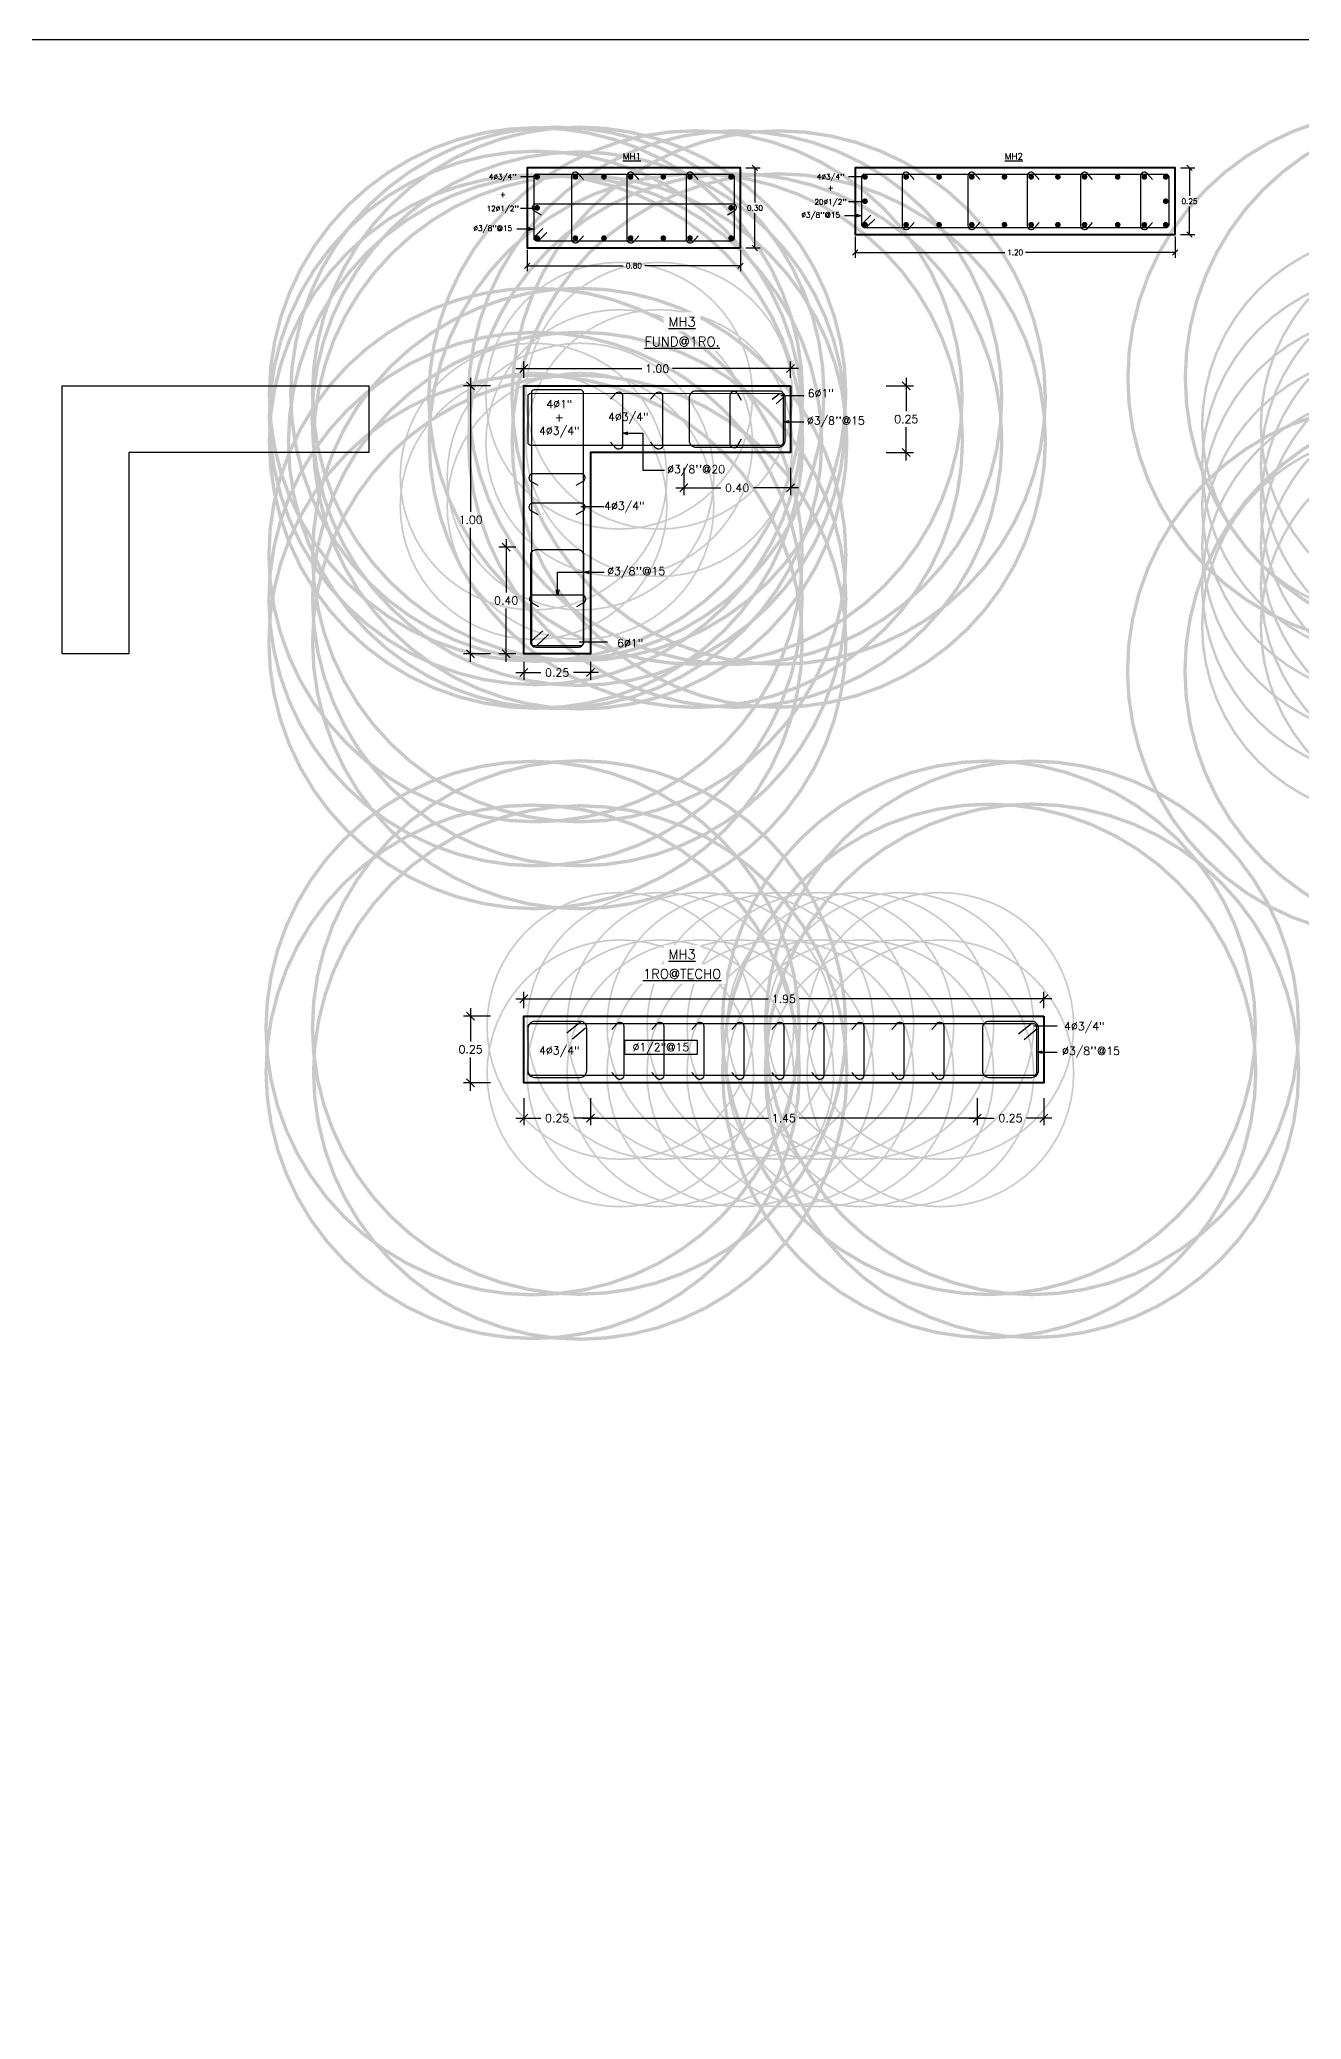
# Model space of a CAD drawing. Header units: metres. Extents: x -25 to 234, y -27 to 52.
# Drawn here: x -1.72 to 3.01, y -17.64 to -10.22 of the extents above; entities that cross this region are included whole.
import ezdxf

# ---------------------------------------------------------------- set-up
doc = ezdxf.new("R2010")
doc.units = ezdxf.units.M
doc.header["$LTSCALE"] = 0.1
doc.header["$MEASUREMENT"] = 0
doc.header["$PDMODE"] = 66
doc.linetypes.add('CONTINUA', pattern=[0])
for name, color, linetype in [('001-DIMTEXTO', 4, 'Continuous'), ('ACERO', 5, 'Continuous'), ('DIMTEXTO', 4, 'Continuous'), ('DIMZAPATA', 4, 'Continuous'), ('MUROS', 7, 'Continuous')]:
    doc.layers.add(name, color=color, linetype=linetype)
doc.layers.add('COLUMNAS', color=7, linetype='Continuous', lineweight=40)
doc.styles.add('SMPLEX', font='simplex.shx')
doc.dimstyles.new('D-10', dxfattribs={"dimscale": 0.1, "dimtxt": 0.2, "dimasz": 0.2, "dimexe": 0.2, "dimexo": 0.2, "dimgap": 0.1, "dimtad": 0, "dimtih": 1, "dimtoh": 1, "dimzin": 0, "dimdsep": 46, "dimtxsty": 'SMPLEX', "dimblk1": 'OBLIQUE', "dimblk2": 'OBLIQUE', "dimsah": 1, "dimcen": 0.2, "dimclrd": 4, "dimclre": 4, "dimclrt": 4, "dimadec": 0, "dimazin": 0, "dimtfac": 1, "dimtmove": 0, "dimatfit": 3, "dimldrblk": 'OPEN30', "dimfxl": 0.5, "dimfxlon": 1, "dimtolj": 1, "dimtzin": 0, "dimarcsym": 0})
doc.dimstyles.new('D-15', dxfattribs={"dimscale": 0.15, "dimtxt": 0.2, "dimasz": 0.2, "dimexe": 0.18, "dimexo": 0.2, "dimgap": 0.1, "dimtad": 0, "dimtih": 1, "dimtoh": 1, "dimzin": 0, "dimdsep": 46, "dimtxsty": 'SMPLEX', "dimblk": 'OBLIQUE', "dimcen": 0.09, "dimdle": 0.2, "dimclrd": 4, "dimclre": 4, "dimclrt": 4, "dimadec": 0, "dimazin": 0, "dimtfac": 1, "dimtofl": 0, "dimtmove": 0, "dimatfit": 3, "dimldrblk": 'OPEN30', "dimfxl": 0.5, "dimfxlon": 1, "dimtolj": 1, "dimtzin": 0, "dimarcsym": 0})
doc.dimstyles.new('DIM-10', dxfattribs={"dimscale": 0.1, "dimtxt": 0.2, "dimasz": 0.2, "dimexe": 0.2, "dimexo": 0.2, "dimgap": 0.1, "dimtad": 0, "dimtih": 1, "dimtoh": 1, "dimzin": 0, "dimdsep": 46, "dimtxsty": 'SMPLEX', "dimblk": 'OBLIQUE', "dimcen": 0.2, "dimclrd": 4, "dimclre": 4, "dimclrt": 4, "dimadec": 0, "dimazin": 0, "dimtfac": 1, "dimtmove": 0, "dimatfit": 3, "dimldrblk": 'OPEN30', "dimfxl": 0.6, "dimfxlon": 1, "dimtolj": 1, "dimtzin": 0, "dimarcsym": 0})

# ---------------------------------------------------------------- blocks, each defined once
blk = doc.blocks.new('_Oblique')
at = {"color": 0, "linetype": 'ByBlock', "lineweight": -2}
blk.add_line((-0.5, -0.5), (0.5, 0.5), dxfattribs=at)
blk = doc.blocks.new('*D574')
at = {"layer": 'Defpoints', "color": 0, "transparency": 16777216}
for p in [(0.1079, -10.7012), (0.9079, -10.7012), (0.1079, -11.0676)]:
    blk.add_point(p, dxfattribs=at)
at = {"layer": 'MUROS', "color": 4, "lineweight": -2, "transparency": 16777216}
for p, q in [((0.1079, -11.0076), (0.1079, -11.0876)), ((0.9079, -11.0076), (0.9079, -11.0876)), ((0.1079, -11.0676), (0.4675, -11.0676)), ((0.9079, -11.0676), (0.5484, -11.0676))]:
    blk.add_line(p, q, dxfattribs=at)
at = {"layer": 'MUROS', "color": 4, "lineweight": -2, "transparency": 16777216, "xscale": 0.02, "yscale": 0.02, "zscale": 0.02, "rotation": 180}
blk.add_blockref('_Oblique', (0.1079, -11.0676), dxfattribs=at)
at = {"layer": 'MUROS', "color": 4, "lineweight": -2, "transparency": 16777216, "xscale": 0.02, "yscale": 0.02, "zscale": 0.02}
blk.add_blockref('_Oblique', (0.9079, -11.0676), dxfattribs=at)
at = {"layer": 'MUROS', "color": 4, "lineweight": -3, "transparency": 16777216, "insert": (0.5079, -11.0676), "char_height": 0.02, "attachment_point": 5, "style": 'SMPLEX'}
blk.add_mtext('\\A1;0.80', dxfattribs=at)
blk = doc.blocks.new('_Open30')
at = {"layer": 'DIMTEXTO', "color": 0, "lineweight": -2}
for p, q in [((-1, 0.27), (0, 0)), ((0, 0), (-1, -0.27)), ((0, 0), (-1, 0))]:
    blk.add_line(p, q, dxfattribs=at)
blk = doc.blocks.new('*D573')
at = {"layer": 'Defpoints', "color": 0, "transparency": 16777216}
for p in [(0.9079, -10.7012), (0.9618, -10.7012), (0.9079, -11.0012)]:
    blk.add_point(p, dxfattribs=at)
at = {"layer": 'DIMTEXTO', "color": 4, "lineweight": -2, "transparency": 16777216}
for p, q in [((0.9279, -10.7012), (0.9818, -10.7012)), ((0.9618, -10.7012), (0.9618, -10.8312)), ((0.9618, -11.0012), (0.9618, -10.8712)), ((0.9279, -11.0012), (0.9818, -11.0012))]:
    blk.add_line(p, q, dxfattribs=at)
at = {"layer": 'DIMTEXTO', "color": 4, "lineweight": -2, "transparency": 16777216, "xscale": 0.02, "yscale": 0.02, "zscale": 0.02}
for p, rotation in [((0.9618, -10.7012), 90), ((0.9618, -11.0012), 270)]:
    blk.add_blockref('_Oblique', p, dxfattribs=dict(at, rotation=rotation))
at = {"layer": 'DIMTEXTO', "color": 4, "transparency": 16777216, "insert": (0.9618, -10.8512), "char_height": 0.02, "attachment_point": 5, "style": 'SMPLEX'}
blk.add_mtext('\\A1;0.30', dxfattribs=at)
blk = doc.blocks.new('*D576')
at = {"layer": 'Defpoints', "color": 0, "transparency": 16777216}
for p in [(1.3377, -10.7012), (2.5377, -10.7012), (1.3377, -11.0176)]:
    blk.add_point(p, dxfattribs=at)
at = {"layer": 'MUROS', "color": 4, "lineweight": -2, "transparency": 16777216}
for p, q in [((1.3377, -10.9576), (1.3377, -11.0376)), ((2.5377, -10.9576), (2.5377, -11.0376)), ((1.3377, -11.0176), (1.8991, -11.0176)), ((2.5377, -11.0176), (1.9762, -11.0176))]:
    blk.add_line(p, q, dxfattribs=at)
at = {"layer": 'MUROS', "color": 4, "lineweight": -2, "transparency": 16777216, "xscale": 0.02, "yscale": 0.02, "zscale": 0.02, "rotation": 180}
blk.add_blockref('_Oblique', (1.3377, -11.0176), dxfattribs=at)
at = {"layer": 'MUROS', "color": 4, "lineweight": -2, "transparency": 16777216, "xscale": 0.02, "yscale": 0.02, "zscale": 0.02}
blk.add_blockref('_Oblique', (2.5377, -11.0176), dxfattribs=at)
at = {"layer": 'MUROS', "color": 4, "lineweight": -3, "transparency": 16777216, "insert": (1.9377, -11.0176), "char_height": 0.02, "attachment_point": 5, "style": 'SMPLEX'}
blk.add_mtext('\\A1;1.20', dxfattribs=at)
blk = doc.blocks.new('*D575')
at = {"layer": 'Defpoints', "color": 0, "transparency": 16777216}
for p in [(2.5377, -10.7012), (2.5915, -10.7012), (2.5377, -10.9512)]:
    blk.add_point(p, dxfattribs=at)
at = {"layer": 'DIMTEXTO', "color": 4, "lineweight": -2, "transparency": 16777216}
for p, q in [((2.5577, -10.7012), (2.6115, -10.7012)), ((2.5915, -10.7012), (2.5915, -10.8062)), ((2.5915, -10.9512), (2.5915, -10.8462)), ((2.5577, -10.9512), (2.6115, -10.9512))]:
    blk.add_line(p, q, dxfattribs=at)
at = {"layer": 'DIMTEXTO', "color": 4, "lineweight": -2, "transparency": 16777216, "xscale": 0.02, "yscale": 0.02, "zscale": 0.02}
for p, rotation in [((2.5915, -10.7012), 90), ((2.5915, -10.9512), 270)]:
    blk.add_blockref('_Oblique', p, dxfattribs=dict(at, rotation=rotation))
at = {"layer": 'DIMTEXTO', "color": 4, "transparency": 16777216, "insert": (2.5915, -10.8262), "char_height": 0.02, "attachment_point": 5, "style": 'SMPLEX'}
blk.add_mtext('\\A1;0.25', dxfattribs=at)
blk = doc.blocks.new('*U577')
at = {"layer": 'ACERO', "const_width": 1}
blk.add_lwpolyline([(0, -0.003175, 1), (0, 0.003175, 1)], format="xyb", close=True, dxfattribs=at)
blk = doc.blocks.new('*U578')
at = {"layer": '001-DIMTEXTO', "color": 0, "linetype": 'ByBlock', "lineweight": -2, "transparency": 16777216}
for p in [(0, 0), (0.15, 0), (0, -0.1777), (0.15, -0.1777)]:
    blk.add_blockref('*U577', p, dxfattribs=at)
blk = doc.blocks.new('*U579')
at = {"layer": 'ACERO', "linetype": 'CONTINUA'}
blk.add_lwpolyline([(0.0225, 0.0806), (0.0029, 0.1032, 0.663284), (-0.0225, 0.0925), (-0.0225, -0.0925, 0.663284), (0.0029, -0.1032), (0.0225, -0.0806)], format="xyb", dxfattribs=at)
blk = doc.blocks.new('*U580')
at = {"layer": '001-DIMTEXTO', "color": 0, "linetype": 'ByBlock', "lineweight": -2, "transparency": 16777216}
for p in [(0, 0), (0.15, 0)]:
    blk.add_blockref('*U579', p, dxfattribs=at)
blk = doc.blocks.new('*D583')
at = {"layer": 'Defpoints', "color": 0, "transparency": 16777216}
for p in [(1.0951, -11.5178), (1.0951, -11.7678), (1.5293, -11.7678)]:
    blk.add_point(p, dxfattribs=at)
at = {"layer": 'DIMTEXTO', "color": 4, "lineweight": -2, "transparency": 16777216}
for p, q in [((1.5293, -11.4878), (1.5293, -11.6128)), ((1.4543, -11.5178), (1.5563, -11.5178)), ((1.5293, -11.7978), (1.5293, -11.6728)), ((1.4543, -11.7678), (1.5563, -11.7678))]:
    blk.add_line(p, q, dxfattribs=at)
at = {"layer": 'DIMTEXTO', "color": 4, "lineweight": -2, "transparency": 16777216, "xscale": 0.03, "yscale": 0.03, "zscale": 0.03}
for p, rotation in [((1.5293, -11.5178), 90), ((1.5293, -11.7678), 270)]:
    blk.add_blockref('_Oblique', p, dxfattribs=dict(at, rotation=rotation))
at = {"layer": 'DIMTEXTO', "color": 4, "transparency": 16777216, "insert": (1.5293, -11.6428), "char_height": 0.03, "attachment_point": 5, "style": 'SMPLEX'}
blk.add_mtext('\\A1;0.25', dxfattribs=at)
blk = doc.blocks.new('*D584')
at = {"layer": 'Defpoints', "color": 0, "transparency": 16777216}
for p in [(0.0951, -11.5178), (-0.1045, -12.5223), (0.0951, -12.5223)]:
    blk.add_point(p, dxfattribs=at)
at = {"layer": 'DIMTEXTO', "color": 4, "lineweight": -2, "transparency": 16777216}
for p, q in [((-0.1045, -11.4878), (-0.1045, -11.99)), ((-0.0295, -11.5178), (-0.1315, -11.5178)), ((-0.1045, -12.5523), (-0.1045, -12.05)), ((-0.0295, -12.5223), (-0.1315, -12.5223))]:
    blk.add_line(p, q, dxfattribs=at)
at = {"layer": 'DIMTEXTO', "color": 4, "lineweight": -2, "transparency": 16777216, "xscale": 0.03, "yscale": 0.03, "zscale": 0.03}
for p, rotation in [((-0.1045, -11.5178), 90), ((-0.1045, -12.5223), 270)]:
    blk.add_blockref('_Oblique', p, dxfattribs=dict(at, rotation=rotation))
at = {"layer": 'DIMTEXTO', "color": 4, "transparency": 16777216, "insert": (-0.1045, -12.02), "char_height": 0.03, "attachment_point": 5, "style": 'SMPLEX'}
blk.add_mtext('\\A1;1.00', dxfattribs=at)
blk = doc.blocks.new('*D581')
at = {"layer": 'Defpoints', "color": 0, "transparency": 16777216}
for p in [(1.0951, -11.4535), (0.0951, -11.5178), (1.0951, -11.5178)]:
    blk.add_point(p, dxfattribs=at)
at = {"layer": 'DIMTEXTO', "color": 4, "lineweight": -2, "transparency": 16777216}
for p, q in [((0.0951, -11.4878), (0.0951, -11.4265)), ((1.0951, -11.4878), (1.0951, -11.4265)), ((0.0651, -11.4535), (0.5373, -11.4535)), ((1.1251, -11.4535), (0.653, -11.4535))]:
    blk.add_line(p, q, dxfattribs=at)
at = {"layer": 'DIMTEXTO', "color": 4, "lineweight": -2, "transparency": 16777216, "xscale": 0.03, "yscale": 0.03, "zscale": 0.03, "rotation": 180}
blk.add_blockref('_Oblique', (0.0951, -11.4535), dxfattribs=at)
at = {"layer": 'DIMTEXTO', "color": 4, "lineweight": -2, "transparency": 16777216, "xscale": 0.03, "yscale": 0.03, "zscale": 0.03}
blk.add_blockref('_Oblique', (1.0951, -11.4535), dxfattribs=at)
at = {"layer": 'DIMTEXTO', "color": 4, "transparency": 16777216, "insert": (0.5951, -11.4535), "char_height": 0.03, "attachment_point": 5, "style": 'SMPLEX'}
blk.add_mtext('\\A1;1.00', dxfattribs=at)
blk = doc.blocks.new('*D582')
at = {"layer": 'Defpoints', "color": 0, "transparency": 16777216}
for p in [(0.0951, -12.5223), (0.3451, -12.5223), (0.0951, -12.5929)]:
    blk.add_point(p, dxfattribs=at)
at = {"layer": 'DIMTEXTO', "color": 4, "lineweight": -2, "transparency": 16777216}
for p, q in [((0.0651, -12.5929), (0.1594, -12.5929)), ((0.0951, -12.5523), (0.0951, -12.6199)), ((0.3751, -12.5929), (0.2808, -12.5929)), ((0.3451, -12.5523), (0.3451, -12.6199))]:
    blk.add_line(p, q, dxfattribs=at)
at = {"layer": 'DIMTEXTO', "color": 4, "lineweight": -2, "transparency": 16777216, "xscale": 0.03, "yscale": 0.03, "zscale": 0.03, "rotation": 180}
blk.add_blockref('_Oblique', (0.0951, -12.5929), dxfattribs=at)
at = {"layer": 'DIMTEXTO', "color": 4, "lineweight": -2, "transparency": 16777216, "xscale": 0.03, "yscale": 0.03, "zscale": 0.03}
blk.add_blockref('_Oblique', (0.3451, -12.5929), dxfattribs=at)
at = {"layer": 'DIMTEXTO', "color": 4, "transparency": 16777216, "insert": (0.2201, -12.5929), "char_height": 0.03, "attachment_point": 5, "style": 'SMPLEX'}
blk.add_mtext('\\A1;0.25', dxfattribs=at)
blk = doc.blocks.new('*U585')
at = {"layer": 'ACERO', "linetype": 'CONTINUA'}
blk.add_lwpolyline([(0.072, -0.0216), (0.098, -0.0064, 0.765011), (0.0904, 0.0216), (-0.0904, 0.0216, 0.765011), (-0.098, -0.0064), (-0.072, -0.0216)], format="xyb", dxfattribs=at)
blk = doc.blocks.new('*U586')
at = {"layer": '001-DIMTEXTO', "color": 0, "linetype": 'ByBlock', "lineweight": -2, "transparency": 16777216}
for p in [(0, 0.11), (0, 0)]:
    blk.add_blockref('*U585', p, dxfattribs=at)
blk = doc.blocks.new('*U587')
at = {"layer": 'ACERO', "const_width": 1}
for points in [[(-0.088, -0.0032, -1), (-0.088, 0.0032, -1)], [(0.088, -0.0032, -1), (0.088, 0.0032, -1)]]:
    blk.add_lwpolyline(points, format="xyb", close=True, dxfattribs=at)
blk = doc.blocks.new('*U588')
at = {"layer": '001-DIMTEXTO', "color": 0, "linetype": 'ByBlock', "lineweight": -2, "transparency": 16777216}
for p in [(0, 0.11), (0, 0)]:
    blk.add_blockref('*U587', p, dxfattribs=at)
blk = doc.blocks.new('*D589')
at = {"layer": 'Defpoints', "color": 0, "transparency": 16777216}
for p in [(0.0288, -12.1223), (0.0951, -12.1223), (0.0951, -12.5223)]:
    blk.add_point(p, dxfattribs=at)
at = {"layer": 'DIMTEXTO', "color": 4, "lineweight": -2, "transparency": 16777216}
for p, q in [((0.0288, -12.0923), (0.0288, -12.2923)), ((0.0651, -12.1223), (0.0018, -12.1223)), ((0.0288, -12.5523), (0.0288, -12.3523)), ((0.0651, -12.5223), (0.0018, -12.5223))]:
    blk.add_line(p, q, dxfattribs=at)
at = {"layer": 'DIMTEXTO', "color": 4, "lineweight": -2, "transparency": 16777216, "xscale": 0.03, "yscale": 0.03, "zscale": 0.03}
for p, rotation in [((0.0288, -12.1223), 90), ((0.0288, -12.5223), 270)]:
    blk.add_blockref('_Oblique', p, dxfattribs=dict(at, rotation=rotation))
at = {"layer": 'DIMTEXTO', "color": 4, "transparency": 16777216, "insert": (0.0288, -12.3223), "char_height": 0.03, "attachment_point": 5, "style": 'SMPLEX'}
blk.add_mtext('\\A1;0.40', dxfattribs=at)
blk = doc.blocks.new('*D590')
at = {"layer": 'Defpoints', "color": 0, "transparency": 16777216}
for p in [(0.6951, -11.7678), (1.0951, -11.7678), (0.6951, -11.9004)]:
    blk.add_point(p, dxfattribs=at)
at = {"layer": 'DIMTEXTO', "color": 4, "lineweight": -2, "transparency": 16777216}
for p, q in [((0.6951, -11.8254), (0.6951, -11.9274)), ((1.0951, -11.8254), (1.0951, -11.9274)), ((0.6651, -11.9004), (0.8344, -11.9004)), ((1.1251, -11.9004), (0.9558, -11.9004))]:
    blk.add_line(p, q, dxfattribs=at)
at = {"layer": 'DIMTEXTO', "color": 4, "lineweight": -2, "transparency": 16777216, "xscale": 0.03, "yscale": 0.03, "zscale": 0.03, "rotation": 180}
blk.add_blockref('_Oblique', (0.6951, -11.9004), dxfattribs=at)
at = {"layer": 'DIMTEXTO', "color": 4, "lineweight": -2, "transparency": 16777216, "xscale": 0.03, "yscale": 0.03, "zscale": 0.03}
blk.add_blockref('_Oblique', (1.0951, -11.9004), dxfattribs=at)
at = {"layer": 'DIMTEXTO', "color": 4, "transparency": 16777216, "insert": (0.8951, -11.9004), "char_height": 0.03, "attachment_point": 5, "style": 'SMPLEX'}
blk.add_mtext('\\A1;0.40', dxfattribs=at)
blk = doc.blocks.new('*U593')
at = {"layer": 'ACERO', "const_width": 1.44}
for points in [[(-0.1095, 0.0033, 1), (-0.1095, 0.0125, 1)], [(0.1107, 0.0033, 1), (0.1107, 0.0125, 1)]]:
    blk.add_lwpolyline(points, format="xyb", close=True, dxfattribs=at)
at = {"layer": 'ACERO', "linetype": 'CONTINUA'}
blk.add_lwpolyline([(-0.097, -0.0216), (-0.123, -0.0064, -0.765011), (-0.1154, 0.0216), (0.1154, 0.0216, -0.765011), (0.123, -0.0064), (0.097, -0.0216)], format="xyb", dxfattribs=at)
blk = doc.blocks.new('*U594')
at = {"layer": '001-DIMTEXTO', "color": 0, "linetype": 'ByBlock', "lineweight": -2, "transparency": 16777216}
for p in [(0, 0.75), (0, 0.6), (0, 0.45), (0, 0.3), (0, 0.15), (0, 0)]:
    blk.add_blockref('*U593', p, dxfattribs=at)
blk = doc.blocks.new('*U604')
at = {"layer": 'ACERO', "const_width": 1}
blk.add_lwpolyline([(0, -0.003175, 1), (0, 0.003175, 1)], format="xyb", close=True, dxfattribs=at)
blk = doc.blocks.new('*U605')
at = {"layer": '001-DIMTEXTO', "color": 0, "linetype": 'ByBlock', "lineweight": -2, "transparency": 16777216}
for p in [(0, 0), (0.15, 0), (0.3, 0), (0.45, 0), (0.6, 0), (0.75, 0), (0.9, 0), (1.05, 0), (1.2, 0), (0, -0.1777), (0.15, -0.1777), (0.3, -0.1777), (0.45, -0.1777), (0.6, -0.1777), (0.75, -0.1777), (0.9, -0.1777), (1.05, -0.1777), (1.2, -0.1777)]:
    blk.add_blockref('*U604', p, dxfattribs=at)
blk = doc.blocks.new('*U606')
at = {"layer": 'ACERO', "linetype": 'CONTINUA'}
blk.add_lwpolyline([(0.0225, 0.0806), (0.0029, 0.1032, 0.663284), (-0.0225, 0.0925), (-0.0225, -0.0925, 0.663284), (0.0029, -0.1032), (0.0225, -0.0806)], format="xyb", dxfattribs=at)
blk = doc.blocks.new('*U607')
at = {"layer": '001-DIMTEXTO', "color": 0, "linetype": 'ByBlock', "lineweight": -2, "transparency": 16777216}
for p in [(0, 0), (0.15, 0), (0.3, 0), (0.45, 0), (0.6, 0), (0.75, 0), (0.9, 0), (1.05, 0), (1.2, 0)]:
    blk.add_blockref('*U606', p, dxfattribs=at)
blk = doc.blocks.new('*D610')
at = {"layer": 'Defpoints', "color": 0, "transparency": 16777216}
for p in [(0.0951, -13.8805), (-0.1045, -14.1305), (0.0951, -14.1305)]:
    blk.add_point(p, dxfattribs=at)
at = {"layer": 'DIMTEXTO', "color": 4, "lineweight": -2, "transparency": 16777216}
for p, q in [((-0.1045, -13.8505), (-0.1045, -13.9755)), ((-0.0295, -13.8805), (-0.1315, -13.8805)), ((-0.1045, -14.1605), (-0.1045, -14.0355)), ((-0.0295, -14.1305), (-0.1315, -14.1305))]:
    blk.add_line(p, q, dxfattribs=at)
at = {"layer": 'DIMTEXTO', "color": 4, "lineweight": -2, "transparency": 16777216, "xscale": 0.03, "yscale": 0.03, "zscale": 0.03}
for p, rotation in [((-0.1045, -13.8805), 90), ((-0.1045, -14.1305), 270)]:
    blk.add_blockref('_Oblique', p, dxfattribs=dict(at, rotation=rotation))
at = {"layer": 'DIMTEXTO', "color": 4, "transparency": 16777216, "insert": (-0.1045, -14.0055), "char_height": 0.03, "attachment_point": 5, "style": 'SMPLEX'}
blk.add_mtext('\\A1;0.25', dxfattribs=at)
blk = doc.blocks.new('*D608')
at = {"layer": 'Defpoints', "color": 0, "transparency": 16777216}
for p in [(2.0451, -13.8163), (0.0951, -13.8805), (2.0451, -13.8806)]:
    blk.add_point(p, dxfattribs=at)
at = {"layer": 'DIMTEXTO', "color": 4, "lineweight": -2, "transparency": 16777216}
for p, q in [((0.0951, -13.8505), (0.0951, -13.7893)), ((2.0451, -13.8506), (2.0451, -13.7893)), ((0.0651, -13.8163), (1.0123, -13.8163)), ((2.0751, -13.8163), (1.128, -13.8163))]:
    blk.add_line(p, q, dxfattribs=at)
at = {"layer": 'DIMTEXTO', "color": 4, "lineweight": -2, "transparency": 16777216, "xscale": 0.03, "yscale": 0.03, "zscale": 0.03, "rotation": 180}
blk.add_blockref('_Oblique', (0.0951, -13.8163), dxfattribs=at)
at = {"layer": 'DIMTEXTO', "color": 4, "lineweight": -2, "transparency": 16777216, "xscale": 0.03, "yscale": 0.03, "zscale": 0.03}
blk.add_blockref('_Oblique', (2.0451, -13.8163), dxfattribs=at)
at = {"layer": 'DIMTEXTO', "color": 4, "transparency": 16777216, "insert": (1.0701, -13.8163), "char_height": 0.03, "attachment_point": 5, "style": 'SMPLEX'}
blk.add_mtext('\\A1;1.95', dxfattribs=at)
blk = doc.blocks.new('*D609')
at = {"layer": 'Defpoints', "color": 0, "transparency": 16777216}
for p in [(1.7951, -14.1306), (2.0451, -14.1306), (1.7951, -14.2631)]:
    blk.add_point(p, dxfattribs=at)
at = {"layer": 'DIMTEXTO', "color": 4, "lineweight": -2, "transparency": 16777216}
for p, q in [((1.7951, -14.1881), (1.7951, -14.2901)), ((2.0451, -14.1881), (2.0451, -14.2901)), ((1.7651, -14.2631), (1.8594, -14.2631)), ((2.0751, -14.2631), (1.9808, -14.2631))]:
    blk.add_line(p, q, dxfattribs=at)
at = {"layer": 'DIMTEXTO', "color": 4, "lineweight": -2, "transparency": 16777216, "xscale": 0.03, "yscale": 0.03, "zscale": 0.03, "rotation": 180}
blk.add_blockref('_Oblique', (1.7951, -14.2631), dxfattribs=at)
at = {"layer": 'DIMTEXTO', "color": 4, "lineweight": -2, "transparency": 16777216, "xscale": 0.03, "yscale": 0.03, "zscale": 0.03}
blk.add_blockref('_Oblique', (2.0451, -14.2631), dxfattribs=at)
at = {"layer": 'DIMTEXTO', "color": 4, "transparency": 16777216, "insert": (1.9201, -14.2631), "char_height": 0.03, "attachment_point": 5, "style": 'SMPLEX'}
blk.add_mtext('\\A1;0.25', dxfattribs=at)
blk = doc.blocks.new('*D611')
at = {"layer": 'Defpoints', "color": 0, "transparency": 16777216}
for p in [(0.0951, -14.1305), (0.3451, -14.1305), (0.0951, -14.2631)]:
    blk.add_point(p, dxfattribs=at)
at = {"layer": 'DIMTEXTO', "color": 4, "lineweight": -2, "transparency": 16777216}
for p, q in [((0.0951, -14.1881), (0.0951, -14.2901)), ((0.3451, -14.1881), (0.3451, -14.2901)), ((0.0651, -14.2631), (0.1594, -14.2631)), ((0.3751, -14.2631), (0.2808, -14.2631))]:
    blk.add_line(p, q, dxfattribs=at)
at = {"layer": 'DIMTEXTO', "color": 4, "lineweight": -2, "transparency": 16777216, "xscale": 0.03, "yscale": 0.03, "zscale": 0.03, "rotation": 180}
blk.add_blockref('_Oblique', (0.0951, -14.2631), dxfattribs=at)
at = {"layer": 'DIMTEXTO', "color": 4, "lineweight": -2, "transparency": 16777216, "xscale": 0.03, "yscale": 0.03, "zscale": 0.03}
blk.add_blockref('_Oblique', (0.3451, -14.2631), dxfattribs=at)
at = {"layer": 'DIMTEXTO', "color": 4, "transparency": 16777216, "insert": (0.2201, -14.2631), "char_height": 0.03, "attachment_point": 5, "style": 'SMPLEX'}
blk.add_mtext('\\A1;0.25', dxfattribs=at)
blk = doc.blocks.new('*D612')
at = {"layer": 'Defpoints', "color": 0, "transparency": 16777216}
for p in [(0.3451, -14.1305), (1.7951, -14.1306), (1.7951, -14.2631)]:
    blk.add_point(p, dxfattribs=at)
at = {"layer": 'DIMTEXTO', "color": 4, "lineweight": -2, "transparency": 16777216}
for p, q in [((0.3451, -14.1881), (0.3451, -14.2901)), ((1.7951, -14.1881), (1.7951, -14.2901)), ((0.3151, -14.2631), (1.0123, -14.2631)), ((1.8251, -14.2631), (1.128, -14.2631))]:
    blk.add_line(p, q, dxfattribs=at)
at = {"layer": 'DIMTEXTO', "color": 4, "lineweight": -2, "transparency": 16777216, "xscale": 0.03, "yscale": 0.03, "zscale": 0.03, "rotation": 180}
blk.add_blockref('_Oblique', (0.3451, -14.2631), dxfattribs=at)
at = {"layer": 'DIMTEXTO', "color": 4, "lineweight": -2, "transparency": 16777216, "xscale": 0.03, "yscale": 0.03, "zscale": 0.03}
blk.add_blockref('_Oblique', (1.7951, -14.2631), dxfattribs=at)
at = {"layer": 'DIMTEXTO', "color": 4, "transparency": 16777216, "insert": (1.0701, -14.2631), "char_height": 0.03, "attachment_point": 5, "style": 'SMPLEX'}
blk.add_mtext('\\A1;1.45', dxfattribs=at)

msp = doc.modelspace()

# ---------------------------------------------------------------- linework, layer by layer
at = {"layer": '001-DIMTEXTO', "linetype": 'CONTINUA'}
for p, q in [((1.0583, -11.5547), (1.1453, -11.5547)), ((0.5408, -11.834), (0.6227, -11.834)), ((0.3084, -11.9709), (0.3955, -11.9709)), ((0.3028, -12.4781), (0.4084, -12.4781)), ((2.0083, -13.9174), (2.0953, -13.9174))]:
    msp.add_line(p, q, dxfattribs=at)
msp.add_lwpolyline([(-1.6363, -11.5178), (-0.4862, -11.5178), (-0.4862, -11.7678), (-1.3863, -11.7678), (-1.3863, -12.5223), (-1.6363, -12.5223), (-1.6363, -11.5178)], dxfattribs=at)
msp.add_lwpolyline([(0.474, -13.9707), (0.7449, -13.9707), (0.7449, -14.0245), (0.474, -14.0245)], close=True, dxfattribs=at)
at = {"layer": 'ACERO'}
for p, q in [((1.3671, -10.9068), (1.3966, -10.8781)), ((1.382, -10.9217), (1.4115, -10.8929)), ((0.1373, -10.9568), (0.1669, -10.9281)), ((0.1522, -10.9717), (0.1818, -10.9429)), ((1.0269, -11.5679), (1.0533, -11.5465)), ((1.042, -11.5859), (1.0662, -11.5624)), ((0.1234, -12.4738), (0.1659, -12.4366)), ((0.1443, -12.4918), (0.1876, -12.4498)), ((0.2561, -13.9439), (0.3071, -13.9025)), ((0.277, -13.9659), (0.3259, -13.9244)), ((1.9501, -13.9467), (2.0012, -13.9054)), ((1.971, -13.9688), (2.0199, -13.9273))]:
    msp.add_line(p, q, dxfattribs=at)
for points, const_width in [([(3.3604, -11.4951, 1), (3.3604, -11.4824, 1)], 2), ([(3.5757, -11.4951, -1), (3.5757, -11.4824, -1)], 2), ([(0.1449, -10.7398, 1), (0.1449, -10.7292, 1)], 0.0106), ([(0.2883, -10.7398, 1), (0.2883, -10.7292, 1)], 0.0106), ([(0.3956, -10.7398, 1), (0.3956, -10.7292, 1)], 0.0106), ([(0.4956, -10.7398, 1), (0.4956, -10.7292, 1)], 0.0106), ([(0.6182, -10.7398, 1), (0.6182, -10.7292, 1)], 0.0106), ([(0.7182, -10.7398, 1), (0.7182, -10.7292, 1)], 0.0106), ([(0.8724, -10.7398, 1), (0.8724, -10.7292, 1)], 0.0106), ([(1.3746, -10.7398, 1), (1.3746, -10.7292, 1)], 0.0106), ([(1.5287, -10.7398, 1), (1.5287, -10.7292, 1)], 0.0106), ([(1.6522, -10.7398, 1), (1.6522, -10.7292, 1)], 0.0106), ([(1.775, -10.7398, 1), (1.775, -10.7292, 1)], 0.0106), ([(1.8976, -10.7398, 1), (1.8976, -10.7292, 1)], 0.0106), ([(1.9976, -10.7398, 1), (1.9976, -10.7292, 1)], 0.0106), ([(2.0978, -10.7398, 1), (2.0978, -10.7292, 1)], 0.0106), ([(2.1978, -10.7398, 1), (2.1978, -10.7292, 1)], 0.0106), ([(2.3221, -10.7398, 1), (2.3221, -10.7292, 1)], 0.0106), ([(2.4221, -10.7398, 1), (2.4221, -10.7292, 1)], 0.0106), ([(2.5021, -10.7398, 1), (2.5021, -10.7292, 1)], 0.0106), ([(1.3746, -10.8311, 1), (1.3746, -10.8205, 1)], 0.0106), ([(2.5021, -10.8311, 1), (2.5021, -10.8205, 1)], 0.0106), ([(0.1449, -10.8561, 1), (0.1449, -10.8455, 1)], 0.0106), ([(0.8724, -10.8561, 1), (0.8724, -10.8455, 1)], 0.0106), ([(1.3746, -10.9195, 1), (1.3746, -10.9088, 1)], 0.0106), ([(1.5287, -10.9195, 1), (1.5287, -10.9088, 1)], 0.0106), ([(1.6522, -10.9195, 1), (1.6522, -10.9088, 1)], 0.0106), ([(1.775, -10.9195, 1), (1.775, -10.9088, 1)], 0.0106), ([(1.8976, -10.9195, 1), (1.8976, -10.9088, 1)], 0.0106), ([(1.9976, -10.9195, 1), (1.9976, -10.9088, 1)], 0.0106), ([(2.0978, -10.9195, 1), (2.0978, -10.9088, 1)], 0.0106), ([(2.1978, -10.9195, 1), (2.1978, -10.9088, 1)], 0.0106), ([(2.3221, -10.9195, 1), (2.3221, -10.9088, 1)], 0.0106), ([(2.4221, -10.9195, 1), (2.4221, -10.9088, 1)], 0.0106), ([(2.5021, -10.9195, 1), (2.5021, -10.9088, 1)], 0.0106), ([(0.1449, -10.9695, 1), (0.1449, -10.9588, 1)], 0.0106), ([(0.2883, -10.9695, 1), (0.2883, -10.9588, 1)], 0.0106), ([(0.3956, -10.9695, 1), (0.3956, -10.9588, 1)], 0.0106), ([(0.4956, -10.9695, 1), (0.4956, -10.9588, 1)], 0.0106), ([(0.6182, -10.9695, 1), (0.6182, -10.9588, 1)], 0.0106), ([(0.7182, -10.9695, 1), (0.7182, -10.9588, 1)], 0.0106), ([(0.8724, -10.9695, 1), (0.8724, -10.9588, 1)], 0.0106), ([(0.139, -12.4845, -1), (0.139, -12.4718, -1)], 2), ([(0.3028, -12.4845, 1), (0.3028, -12.4718, 1)], 2), ([(3.359, -12.5924, 1), (3.359, -12.5797, 1)], 2), ([(3.5744, -12.5924, -1), (3.5744, -12.5797, -1)], 2), ([(1.8388, -13.9181, 1), (1.8388, -13.9308, 1)], 2), ([(2.0007, -13.9184, 1), (2.0007, -13.9311, 1)], 2), ([(1.8402, -14.0799, 1), (1.8402, -14.0926, 1)], 2), ([(2.001, -14.0795, 1), (2.001, -14.0922, 1)], 2)]:
    msp.add_lwpolyline(points, format="xyb", close=True, dxfattribs=dict(at, const_width=const_width))
for points in [[(0.1334, -10.9651), (0.1334, -10.7338, -0.414214), (0.1434, -10.7238), (0.874, -10.7238, -0.414214), (0.884, -10.7338), (0.884, -10.9651, -0.414214), (0.874, -10.9751), (0.1434, -10.9751, -0.414214)], [(1.3632, -10.9151), (1.3632, -10.7338, -0.414214), (1.3732, -10.7238), (2.5037, -10.7238, -0.414214), (2.5137, -10.7338), (2.5137, -10.9151, -0.414214), (2.5037, -10.9251), (1.3732, -10.9251, -0.414214)], [(1.0673, -11.5561), (1.0673, -11.7311, -0.414214), (1.0573, -11.7411), (0.1208, -11.741, -0.414214), (0.1108, -11.731), (0.1108, -11.556, -0.414214), (0.1208, -11.546), (1.0573, -11.5461, -0.414214)], [(0.1334, -12.4918), (0.3084, -12.4918, 0.414214), (0.3184, -12.4818), (0.3184, -11.5434, 0.414214), (0.3084, -11.5334), (0.1334, -11.5334, 0.414214), (0.1234, -11.5434), (0.1234, -12.4818, 0.414214)], [(0.7401, -11.7478), (1.0501, -11.7478, 0.414214), (1.0751, -11.7228), (1.0751, -11.5628, 0.414214), (1.0501, -11.5378), (0.7401, -11.5378, 0.414214), (0.7151, -11.5628), (0.7151, -11.7228, 0.414214)], [(0.1401, -12.4973), (0.3001, -12.4973, 0.414214), (0.3201, -12.4773), (0.3201, -12.1532, 0.414214), (0.3001, -12.1332), (0.1401, -12.1332, 0.414214), (0.1201, -12.1532), (0.1201, -12.4773, 0.414214)], [(0.1355, -14.1106), (0.3062, -14.1106, 0.414214), (0.3312, -14.0856), (0.3312, -13.9256, 0.414214), (0.3062, -13.9006), (0.1355, -13.9006, 0.414214), (0.1105, -13.9256), (0.1105, -14.0856, 0.414214)], [(2.0173, -13.9188), (2.0173, -14.0938, -0.414214), (2.0073, -14.1038), (0.1208, -14.1038, -0.414214), (0.1108, -14.0938), (0.1108, -13.9188, -0.414214), (0.1208, -13.9088), (2.0073, -13.9088, -0.414214)], [(1.8401, -14.1106), (2.0001, -14.1106, 0.414214), (2.0251, -14.0856), (2.0251, -13.9256, 0.414214), (2.0001, -13.9006), (1.8401, -13.9006, 0.414214), (1.8151, -13.9256), (1.8151, -14.0856, 0.414214)]]:
    msp.add_lwpolyline(points, format="xyb", close=True, dxfattribs=at)
at = {"layer": 'ACERO', "linetype": 'CONTINUA'}
for points in [[(0.3185, -10.7441), (0.2989, -10.7214, 0.663284), (0.2735, -10.7322), (0.2735, -10.9672, 0.663284), (0.2989, -10.9779), (0.3185, -10.9552)], [(0.5258, -10.7441), (0.5062, -10.7214, 0.663284), (0.4808, -10.7322), (0.4808, -10.9672, 0.663284), (0.5062, -10.9779), (0.5258, -10.9552)], [(0.7484, -10.7441), (0.7288, -10.7214, 0.663284), (0.7034, -10.7322), (0.7034, -10.9672, 0.663284), (0.7288, -10.9779), (0.7484, -10.9552)], [(1.559, -10.7441), (1.5394, -10.7214, 0.663284), (1.5139, -10.7322), (1.5139, -10.9172, 0.663284), (1.5394, -10.9279), (1.559, -10.9052)], [(1.8052, -10.7441), (1.7857, -10.7214, 0.663284), (1.7602, -10.7322), (1.7602, -10.9172, 0.663284), (1.7857, -10.9279), (1.8052, -10.9052)], [(2.228, -10.7441), (2.2084, -10.7214, 0.663284), (2.183, -10.7322), (2.183, -10.9172, 0.663284), (2.2084, -10.9279), (2.228, -10.9052)], [(2.4524, -10.7441), (2.4328, -10.7214, 0.663284), (2.4073, -10.7322), (2.4073, -10.9172, 0.663284), (2.4328, -10.9279), (2.4524, -10.9052)], [(0.161, -10.8784), (0.135, -10.8632, -0.765011), (0.1426, -10.8352), (0.8767, -10.8352, -0.765011), (0.8843, -10.8632), (0.8583, -10.8784)], [(0.9111, -11.5728), (0.8958, -11.5468, 0.765011), (0.8679, -11.5544), (0.8679, -11.7353, 0.765011), (0.8958, -11.7428), (0.9111, -11.7168)], [(0.2939, -12.3455), (0.3199, -12.3303, 0.765011), (0.3123, -12.3023), (0.1314, -12.3023, 0.765011), (0.1239, -12.3303), (0.1499, -12.3455)]]:
    msp.add_lwpolyline(points, format="xyb", dxfattribs=at)
at = {"layer": 'COLUMNAS', "color": 1}
for points in [[(0.9079, -11.0012), (0.9079, -10.7012), (0.1079, -10.7012), (0.1079, -11.0012)], [(2.5377, -10.9512), (2.5377, -10.7012), (1.3377, -10.7012), (1.3377, -10.9512)], [(1.0951, -11.5178), (1.0951, -11.7678), (0.3451, -11.7678), (0.3451, -12.5223), (0.0951, -12.5223), (0.0951, -11.5178)], [(2.0451, -13.8806), (2.0451, -14.1306), (0.3451, -14.1305), (0.3451, -14.1305), (0.0951, -14.1305), (0.0951, -13.8805)]]:
    msp.add_lwpolyline(points, close=True, dxfattribs=at)
at = {"layer": 'DIMTEXTO', "lineweight": -3}
for p, q in [((0.1434, -10.7338), (0.0828, -10.7338)), ((1.3732, -10.7338), (1.3125, -10.7338)), ((1.3732, -10.8283), (1.3125, -10.8283)), ((0.1434, -10.8533), (0.0828, -10.8533))]:
    msp.add_line(p, q, dxfattribs=at)
at = {"layer": 'DIMZAPATA', "linetype": 'CONTINUA'}
msp.add_lwpolyline([(-5.4557, -10.2199), (23.1199, -10.2199), (23.1199, -25.0642), (-5.4557, -25.0642)], close=True, dxfattribs=at)

# ---------------------------------------------------------------- block references
at = {"layer": '001-DIMTEXTO', "linetype": 'CONTINUA', "xscale": -1, "rotation": 180}
msp.add_blockref('*U594', (3.4684, -11.6593), dxfattribs=at)
at = {"layer": '001-DIMTEXTO', "linetype": 'CONTINUA', "xscale": -1}
for name, p in [('*U578', (0.6027, -11.5549)), ('*U580', (0.5931, -11.6484)), ('*U605', (1.6572, -13.9176)), ('*U607', (1.6476, -14.0111))]:
    msp.add_blockref(name, p, dxfattribs=at)
at = {"layer": '001-DIMTEXTO', "linetype": 'CONTINUA'}
msp.add_blockref('*U586', (0.2198, -11.979), dxfattribs=at)

# ---------------------------------------------------------------- texts
at = {"layer": 'DIMTEXTO', "color": 4, "attachment_point": 5, "style": 'SMPLEX'}
for s, insert, char_height in [("4%%C3/4''", (0.016, -10.7375), 0.02), ("4%%C3/4''", (1.2457, -10.7375), 0.02), ('+', (0.016, -10.8009), 0.02), ("20%%C1/2''", (1.2457, -10.8319), 0.02), ('+', (1.2457, -10.7759), 0.02), ("12%%C1/2''", (0.016, -10.8569), 0.02), ("%%C3/8''@15", (1.2085, -10.8806), 0.02), ("%%C3/8''@15", (-0.0212, -10.9306), 0.02), ('4%%C1"\\P+\\P4%%C3/4"', (0.2282, -11.6411), 0.03), ('6%%C1"', (1.2085, -11.546), 0.03), ('4%%C3/4"', (0.4869, -11.6391), 0.03), ("%%C3/8''@15", (1.2651, -11.6535), 0.03), ("%%C3/8''@20", (0.7411, -11.8357), 0.03), ('4%%C3/4"', (0.4723, -11.973), 0.03), ("%%C3/8''@15", (0.5167, -12.2175), 0.03), ('6%%C1"', (0.494, -12.4823), 0.03), ('4%%C3/4"', (2.1972, -13.924), 0.03), ('4%%C3/4"', (0.2282, -14.0148), 0.03), ('%%C1/2"@15', (0.609, -14.0019), 0.03), ("%%C3/8''@15", (2.2221, -14.0163), 0.03)]:
    msp.add_mtext(s, dxfattribs=dict(at, insert=insert, char_height=char_height))

# ---------------------------------------------------------------- dimensions: what is measured, and where the dimension line sits
at = {"layer": 'DIMTEXTO'}
for base, p1, p2, angle, dimstyle, picture, middle in [((0.9618, -10.7012), (0.9079, -11.0012), (0.9079, -10.7012), 90, 'D-10', '*D573', (0.9618, -10.8512)), ((2.5915, -10.7012), (2.5377, -10.9512), (2.5377, -10.7012), 90, 'D-10', '*D575', (2.5915, -10.8262)), ((1.0951, -11.4535), (0.0951, -11.5178), (1.0951, -11.5178), 180, 'D-15', '*D581', (0.5951, -11.4535)), ((-0.1045, -12.5223), (0.0951, -11.5178), (0.0951, -12.5223), 90, 'D-15', '*D584', (-0.1045, -12.02)), ((1.5293, -11.7678), (1.0951, -11.5178), (1.0951, -11.7678), 90, 'D-15', '*D583', (1.5293, -11.6428)), ((0.0288, -12.1223), (0.0951, -12.5223), (0.0951, -12.1223), 90, 'D-15', '*D589', (0.0288, -12.3223)), ((0.0951, -12.5929), (0.3451, -12.5223), (0.0951, -12.5223), 180, 'D-15', '*D582', (0.2201, -12.5929)), ((2.0451, -13.8163), (0.0951, -13.8805), (2.0451, -13.8806), 180, 'D-15', '*D608', (1.0701, -13.8163)), ((-0.1045, -14.1305), (0.0951, -13.8805), (0.0951, -14.1305), 90, 'D-15', '*D610', (-0.1045, -14.0055)), ((1.7951, -14.2631), (0.3451, -14.1305), (1.7951, -14.1306), 180, 'D-15', '*D612', (1.0701, -14.2631))]:
    dim = msp.add_linear_dim(base=base, p1=p1, p2=p2, angle=angle, dimstyle=dimstyle, dxfattribs=at)
    dim.commit()
    dim.dimension.update_dxf_attribs({"geometry": picture, "text_midpoint": middle})
for base, p1, p2, picture, middle in [((0.6951, -11.9004), (1.0951, -11.7678), (0.6951, -11.7678), '*D590', (0.8951, -11.9004)), ((0.0951, -14.2631), (0.3451, -14.1305), (0.0951, -14.1305), '*D611', (0.2201, -14.2631)), ((1.7951, -14.2631), (2.0451, -14.1306), (1.7951, -14.1306), '*D609', (1.9201, -14.2631))]:
    dim = msp.add_linear_dim(base=base, p1=p1, p2=p2, dimstyle='D-15', dxfattribs=at)
    dim.commit()
    dim.dimension.update_dxf_attribs({"geometry": picture, "text_midpoint": middle})
at = {"layer": 'MUROS', "lineweight": -3}
for base, p1, p2, picture, middle in [((0.1079, -11.0676), (0.9079, -10.7012), (0.1079, -10.7012), '*D574', (0.5079, -11.0676)), ((1.3377, -11.0176), (2.5377, -10.7012), (1.3377, -10.7012), '*D576', (1.9377, -11.0176))]:
    dim = msp.add_linear_dim(base=base, p1=p1, p2=p2, angle=180, dimstyle='DIM-10', dxfattribs=at)
    dim.commit()
    dim.dimension.update_dxf_attribs({"geometry": picture, "text_midpoint": middle})

# ---------------------------------------------------------------- leaders
at = {"layer": 'DIMTEXTO'}
for points in [[(1.362, -10.8801), (1.2981, -10.8801)], [(0.1323, -10.9301), (0.0684, -10.9301)], [(1.0684, -11.653), (1.1453, -11.653)], [(0.4656, -11.6959), (0.5408, -11.6959), (0.5408, -11.834)], [(0.2219, -12.3023), (0.2219, -12.2169), (0.362, -12.2169)], [(0.3201, -12.2169), (0.3969, -12.2169)], [(2.0184, -14.0158), (2.0953, -14.0158)]]:
    msp.add_leader(points, dimstyle='D-10', dxfattribs=at)

# ---------------------------------------------------------------- next in the draw order: texts
at = {"layer": 'DIMTEXTO', "color": 4, "char_height": 0.024, "width": 0.003449, "attachment_point": 5, "style": 'SMPLEX', "bg_fill": 2}
for s, insert in [('{\\LMH1}', (0.5005, -10.6573)), ('{\\LMH2}', (1.9331, -10.6573))]:
    msp.add_mtext(s, dxfattribs=dict(at, insert=insert))
at = {"layer": 'DIMTEXTO', "color": 4, "char_height": 0.036, "attachment_point": 5, "style": 'SMPLEX', "bg_fill": 2}
for s, insert in [('{\\LFUND@1RO.}', (0.6885, -11.3521)), ('{\\LMH3}', (0.6885, -13.6496))]:
    msp.add_mtext(s, dxfattribs=dict(at, insert=insert))

# ---------------------------------------------------------------- next in the draw order: linework, layer by layer
at = {"layer": 'ACERO', "const_width": 2}
for points in [[(0.1407, -11.5441, 1), (0.1407, -11.5568, 1)], [(0.2208, -11.5418, 1), (0.2208, -11.5545, 1)], [(0.3024, -11.5418, 1), (0.3024, -11.5545, 1)], [(0.7388, -11.5554, 1), (0.7388, -11.5681, 1)], [(0.8875, -11.5557, 1), (0.8875, -11.5684, 1)], [(1.0507, -11.5557, 1), (1.0507, -11.5684, 1)], [(0.1407, -11.6319, 1), (0.1407, -11.6446, 1)], [(0.3011, -11.6348, 1), (0.3011, -11.6475, 1)], [(0.1409, -11.7202, 1), (0.1409, -11.7329, 1)], [(0.2122, -11.7212, 1), (0.2122, -11.7339, 1)], [(0.3065, -11.723, 1), (0.3065, -11.7357, 1)], [(0.7402, -11.7172, 1), (0.7402, -11.7299, 1)], [(0.8877, -11.7167, 1), (0.8877, -11.7294, 1)], [(1.051, -11.7167, 1), (1.051, -11.7294, 1)], [(0.139, -12.1459, 1), (0.139, -12.1586, 1)], [(0.3028, -12.1459, -1), (0.3028, -12.1586, -1)], [(0.139, -12.3109, 1), (0.139, -12.3236, 1)], [(0.3028, -12.3109, -1), (0.3028, -12.3236, -1)], [(0.1281, -13.9194, 1), (0.1281, -13.9321, 1)], [(0.3024, -13.9172, 1), (0.3024, -13.9299, 1)], [(0.1283, -14.083, 1), (0.1283, -14.0957, 1)], [(0.3065, -14.0857, 1), (0.3065, -14.0984, 1)]]:
    msp.add_lwpolyline(points, format="xyb", close=True, dxfattribs=at)
at = {"layer": 'ACERO', "linetype": 'CONTINUA'}
msp.add_lwpolyline([(2.0278, -10.7441), (2.0083, -10.7214, 0.663284), (1.9828, -10.7322), (1.9828, -10.9172, 0.663284), (2.0083, -10.9279), (2.0278, -10.9052)], format="xyb", dxfattribs=at)

# ---------------------------------------------------------------- next in the draw order: block references
at = {"layer": '001-DIMTEXTO', "linetype": 'CONTINUA'}
msp.add_blockref('*U588', (0.2196, -11.9682), dxfattribs=at)

# ---------------------------------------------------------------- next in the draw order: texts
at = {"layer": 'DIMTEXTO', "color": 4, "char_height": 0.036, "attachment_point": 5, "style": 'SMPLEX', "bg_fill": 2}
for s, insert in [('{\\LMH3}', (0.6885, -11.2779)), ('{\\L1RO@TECHO}', (0.6885, -13.7226))]:
    msp.add_mtext(s, dxfattribs=dict(at, insert=insert))

doc.saveas('drawing.dxf')
